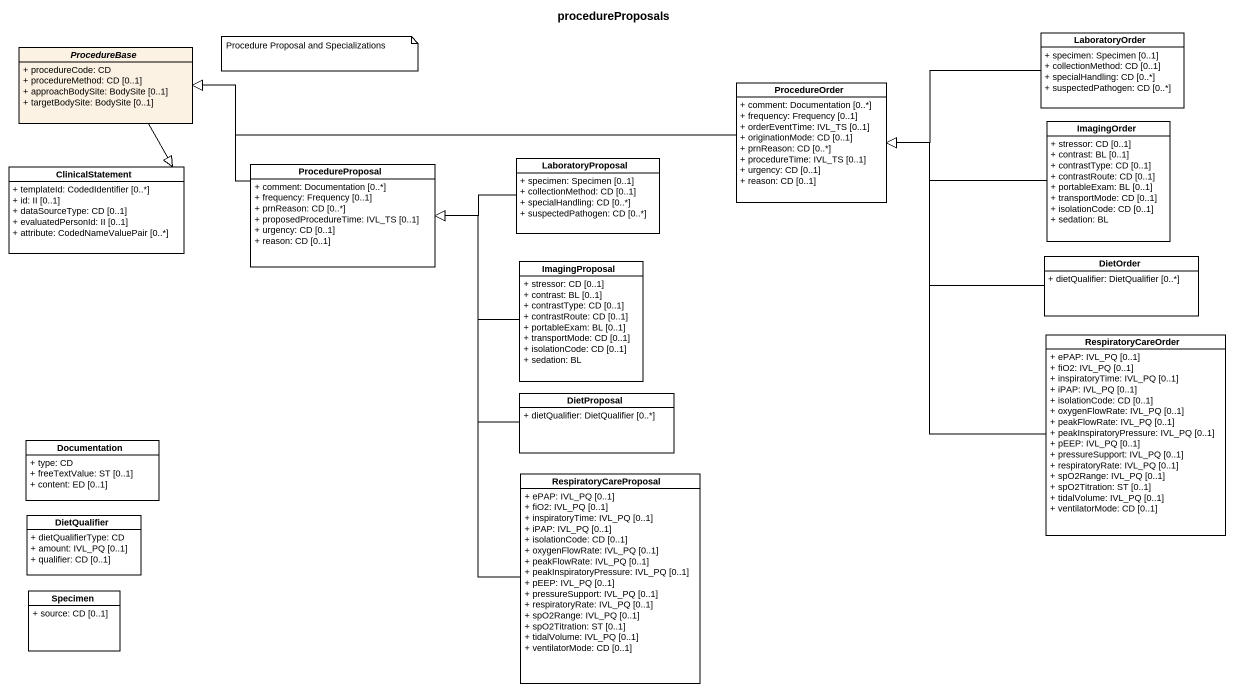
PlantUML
@startuml
title procedureProposals
hide circle
hide empty members
skinparam classAttributeIconSize 0
class LaboratoryOrder {
  + specimen: Specimen [0..1]
  + collectionMethod: CD [0..1]
  + specialHandling: CD [0..*]
  + suspectedPathogen: CD [0..*]
}
abstract class ProcedureBase #FCF2E3 {
  + procedureCode: CD
  + procedureMethod: CD [0..1]
  + approachBodySite: BodySite [0..1]
  + targetBodySite: BodySite [0..1]
}
class ProcedureOrder {
  + comment: Documentation [0..*]
  + frequency: Frequency [0..1]
  + orderEventTime: IVL_TS [0..1]
  + originationMode: CD [0..1]
  + prnReason: CD [0..*]
  + procedureTime: IVL_TS [0..1]
  + urgency: CD [0..1]
  + reason: CD [0..1]
}
class ImagingOrder {
  + stressor: CD [0..1]
  + contrast: BL [0..1]
  + contrastType: CD [0..1]
  + contrastRoute: CD [0..1]
  + portableExam: BL [0..1]
  + transportMode: CD [0..1]
  + isolationCode: CD [0..1]
  + sedation: BL
}
class ClinicalStatement {
  + templateId: CodedIdentifier [0..*]
  + id: II [0..1]
  + dataSourceType: CD [0..1]
  + evaluatedPersonId: II [0..1]
  + attribute: CodedNameValuePair [0..*]
}
class ProcedureProposal {
  + comment: Documentation [0..*]
  + frequency: Frequency [0..1]
  + prnReason: CD [0..*]
  + proposedProcedureTime: IVL_TS [0..1]
  + urgency: CD [0..1]
  + reason: CD [0..1]
}
class LaboratoryProposal {
  + specimen: Specimen [0..1]
  + collectionMethod: CD [0..1]
  + specialHandling: CD [0..*]
  + suspectedPathogen: CD [0..*]
}
class ImagingProposal {
  + stressor: CD [0..1]
  + contrast: BL [0..1]
  + contrastType: CD [0..1]
  + contrastRoute: CD [0..1]
  + portableExam: BL [0..1]
  + transportMode: CD [0..1]
  + isolationCode: CD [0..1]
  + sedation: BL
}
class DietOrder {
  + dietQualifier: DietQualifier [0..*]
}
class RespiratoryCareOrder {
  + ePAP: IVL_PQ [0..1]
  + fiO2: IVL_PQ [0..1]
  + inspiratoryTime: IVL_PQ [0..1]
  + iPAP: IVL_PQ [0..1]
  + isolationCode: CD [0..1]
  + oxygenFlowRate: IVL_PQ [0..1]
  + peakFlowRate: IVL_PQ [0..1]
  + peakInspiratoryPressure: IVL_PQ [0..1]
  + pEEP: IVL_PQ [0..1]
  + pressureSupport: IVL_PQ [0..1]
  + respiratoryRate: IVL_PQ [0..1]
  + spO2Range: IVL_PQ [0..1]
  + spO2Titration: ST [0..1]
  + tidalVolume: IVL_PQ [0..1]
  + ventilatorMode: CD [0..1]
}
class DietProposal {
  + dietQualifier: DietQualifier [0..*]
}
class Documentation {
  + type: CD
  + freeTextValue: ST [0..1]
  + content: ED [0..1]
}
class RespiratoryCareProposal {
  + ePAP: IVL_PQ [0..1]
  + fiO2: IVL_PQ [0..1]
  + inspiratoryTime: IVL_PQ [0..1]
  + iPAP: IVL_PQ [0..1]
  + isolationCode: CD [0..1]
  + oxygenFlowRate: IVL_PQ [0..1]
  + peakFlowRate: IVL_PQ [0..1]
  + peakInspiratoryPressure: IVL_PQ [0..1]
  + pEEP: IVL_PQ [0..1]
  + pressureSupport: IVL_PQ [0..1]
  + respiratoryRate: IVL_PQ [0..1]
  + spO2Range: IVL_PQ [0..1]
  + spO2Titration: ST [0..1]
  + tidalVolume: IVL_PQ [0..1]
  + ventilatorMode: CD [0..1]
}
class DietQualifier {
  + dietQualifierType: CD
  + amount: IVL_PQ [0..1]
  + qualifier: CD [0..1]
}
class Specimen {
  + source: CD [0..1]
}
LaboratoryOrder -left-|> ProcedureOrder
ProcedureBase --|> ClinicalStatement
ProcedureOrder -left-|> ProcedureBase
ImagingOrder -left-|> ProcedureOrder
ProcedureProposal -left-|> ProcedureBase
LaboratoryProposal -left-|> ProcedureProposal
ImagingProposal -left-|> ProcedureProposal
DietOrder -left-|> ProcedureOrder
RespiratoryCareOrder -up-|> ProcedureOrder
DietProposal -up-|> ProcedureProposal
RespiratoryCareProposal -up-|> ProcedureProposal
note as N1
  Procedure Proposal and Specializations
end note
@enduml
